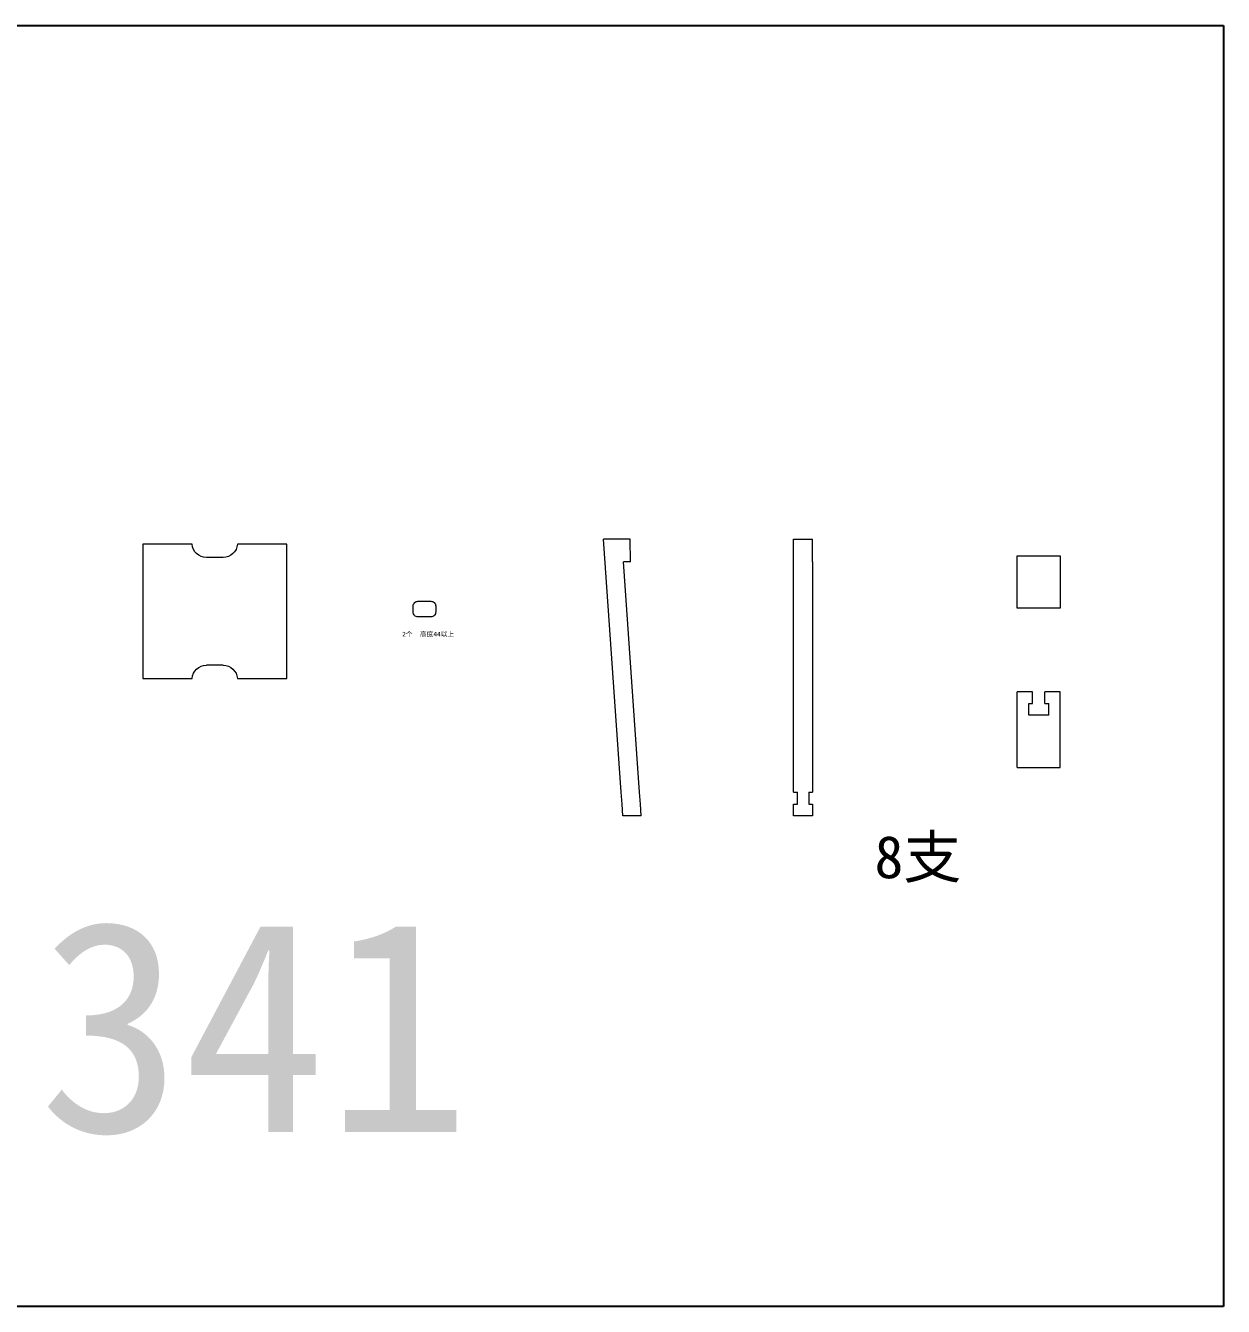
# Model space of a CAD drawing. Header units: millimetres. Extents: x -1114 to 3105, y -1284 to 1790.
# Drawn here: x 1403 to 1907, y -997 to -458 of the extents above; entities that cross this region are included whole.
import ezdxf

# ---------------------------------------------------------------- set-up
doc = ezdxf.new("R2010")
doc.units = ezdxf.units.MM
doc.layers.add('core', color=7, linetype='Continuous', lineweight=20)
doc.styles.add('product', font='', dxfattribs={"height": 2})
doc.styles.get('product').set_extended_font_data('SimSun')

msp = doc.modelspace()

# ---------------------------------------------------------------- linework, layer by layer
at = {"color": 1}
for p, q in [((101.03, -457.878), (1906.519, -457.878)), ((1906.519, -457.878), (1906.519, -996.753)), ((1906.519, -996.753), (101.03, -996.753))]:
    msp.add_line(p, q, dxfattribs=at)
at = {"layer": 'core', "color": 6, "linetype": 'Continuous', "lineweight": 9}
for p, q in [((1472.751, -676.09), (1452.09, -676.09)), ((1452.09, -676.09), (1452.09, -732.574)), ((1512.554, -676.09), (1491.84, -676.09)), ((1512.554, -732.574), (1512.554, -676.09)), ((1653.294, -780.422), (1645.844, -673.89)), ((1657.043, -673.89), (1645.844, -673.89)), ((1657.127, -683.422), (1657.043, -673.89)), ((1725.752, -673.89), (1733.752, -673.89)), ((1725.752, -683.422), (1725.752, -673.89)), ((1733.752, -683.422), (1733.752, -673.89)), ((1485.829, -681.636), (1478.762, -681.636)), ((1660.999, -780.422), (1654.217, -683.422)), ((1657.127, -683.422), (1654.217, -683.422)), ((1725.752, -780.422), (1725.752, -683.422)), ((1733.752, -683.422), (1733.752, -780.422)), ((1819.848, -681.001), (1826.248, -681.001)), ((1819.848, -703.001), (1819.848, -681.001)), ((1826.248, -681.001), (1831.448, -681.001)), ((1831.448, -681.001), (1837.848, -681.001)), ((1837.848, -681.001), (1837.848, -703.001)), ((1567.763, -700.069), (1573.222, -700.069)), ((1565.753, -704.624), (1565.753, -702.079)), ((1575.232, -702.079), (1575.232, -704.624)), ((1826.248, -703.001), (1819.848, -703.001)), ((1831.448, -703.001), (1826.248, -703.001)), ((1837.848, -703.001), (1831.448, -703.001)), ((1573.222, -706.634), (1567.763, -706.634)), ((1485.829, -727.028), (1478.762, -727.028)), ((1452.09, -732.574), (1472.751, -732.574)), ((1491.84, -732.574), (1512.554, -732.574)), ((1826.248, -738.255), (1819.848, -738.255)), ((1819.848, -770.055), (1819.848, -738.255)), ((1826.248, -743.055), (1826.248, -738.255)), ((1831.448, -743.055), (1831.448, -738.255)), ((1837.848, -738.255), (1831.448, -738.255)), ((1837.848, -770.055), (1837.848, -738.255)), ((1824.648, -748.055), (1824.648, -743.055)), ((1824.648, -743.055), (1826.248, -743.055)), ((1831.448, -743.055), (1833.048, -743.055)), ((1833.048, -748.055), (1833.048, -743.055)), ((1833.048, -748.055), (1824.648, -748.055)), ((1819.848, -770.055), (1837.848, -770.055)), ((1653.643, -785.422), (1653.294, -780.422)), ((1661.349, -785.422), (1660.999, -780.422)), ((1725.752, -780.422), (1727.352, -780.422)), ((1727.352, -785.422), (1727.352, -780.422)), ((1732.152, -780.422), (1733.752, -780.422)), ((1732.152, -780.422), (1732.152, -785.422)), ((1653.993, -790.422), (1653.643, -785.422)), ((1661.699, -790.422), (1661.349, -785.422)), ((1725.752, -785.422), (1727.352, -785.422)), ((1725.752, -790.422), (1725.752, -785.422)), ((1732.152, -785.422), (1733.752, -785.422)), ((1733.752, -785.422), (1733.752, -790.422)), ((1661.699, -790.422), (1653.993, -790.422)), ((1733.752, -790.422), (1725.752, -790.422))]:
    msp.add_line(p, q, dxfattribs=at)
at = {"layer": 'core', "color": 6, "linetype": 'Continuous', "lineweight": 9, "extrusion": (0, 0, -1)}
for centre, start, end in [((-1478.762, -675.606), 270, 355.39427), ((-1485.829, -675.606), 184.60573, 270), ((-1478.762, -733.058), 4.60573, 90), ((-1485.829, -733.058), 90, 175.39427)]:
    msp.add_arc(centre, 6.03, start, end, dxfattribs=at)
at = {"layer": 'core', "color": 6, "linetype": 'Continuous', "lineweight": 9}
for points in [[(1565.753, -702.079), (1565.753, -701.553), (1565.969, -701.03), (1566.713, -700.286), (1567.236, -700.069), (1567.763, -700.069)], [(1573.222, -700.069), (1573.748, -700.069), (1574.271, -700.286), (1575.015, -701.03), (1575.232, -701.553), (1575.232, -702.079)], [(1567.763, -706.634), (1567.236, -706.634), (1566.713, -706.417), (1565.969, -705.673), (1565.753, -705.15), (1565.753, -704.624)], [(1575.232, -704.624), (1575.232, -705.15), (1575.015, -705.673), (1574.271, -706.417), (1573.748, -706.634), (1573.222, -706.634)]]:
    msp.add_open_spline(points, degree=3, knots=[0, 0, 0, 0, 0.5, 0.5, 1, 1, 1, 1], dxfattribs=at)

# ---------------------------------------------------------------- texts
at = {"color": 1, "attachment_point": 1, "style": 'product'}
for s, insert, char_height, width in [('2个  高度44以上', (1561.118, -712.884), 2, 24.654), ('8支', (1759.788, -798.748), 17.8484, 941.79171), ('341', (1408.26, -834.412), 88.9188, 5457.13197)]:
    msp.add_mtext(s, dxfattribs=dict(at, insert=insert, char_height=char_height, width=width))

doc.saveas('drawing.dxf')
